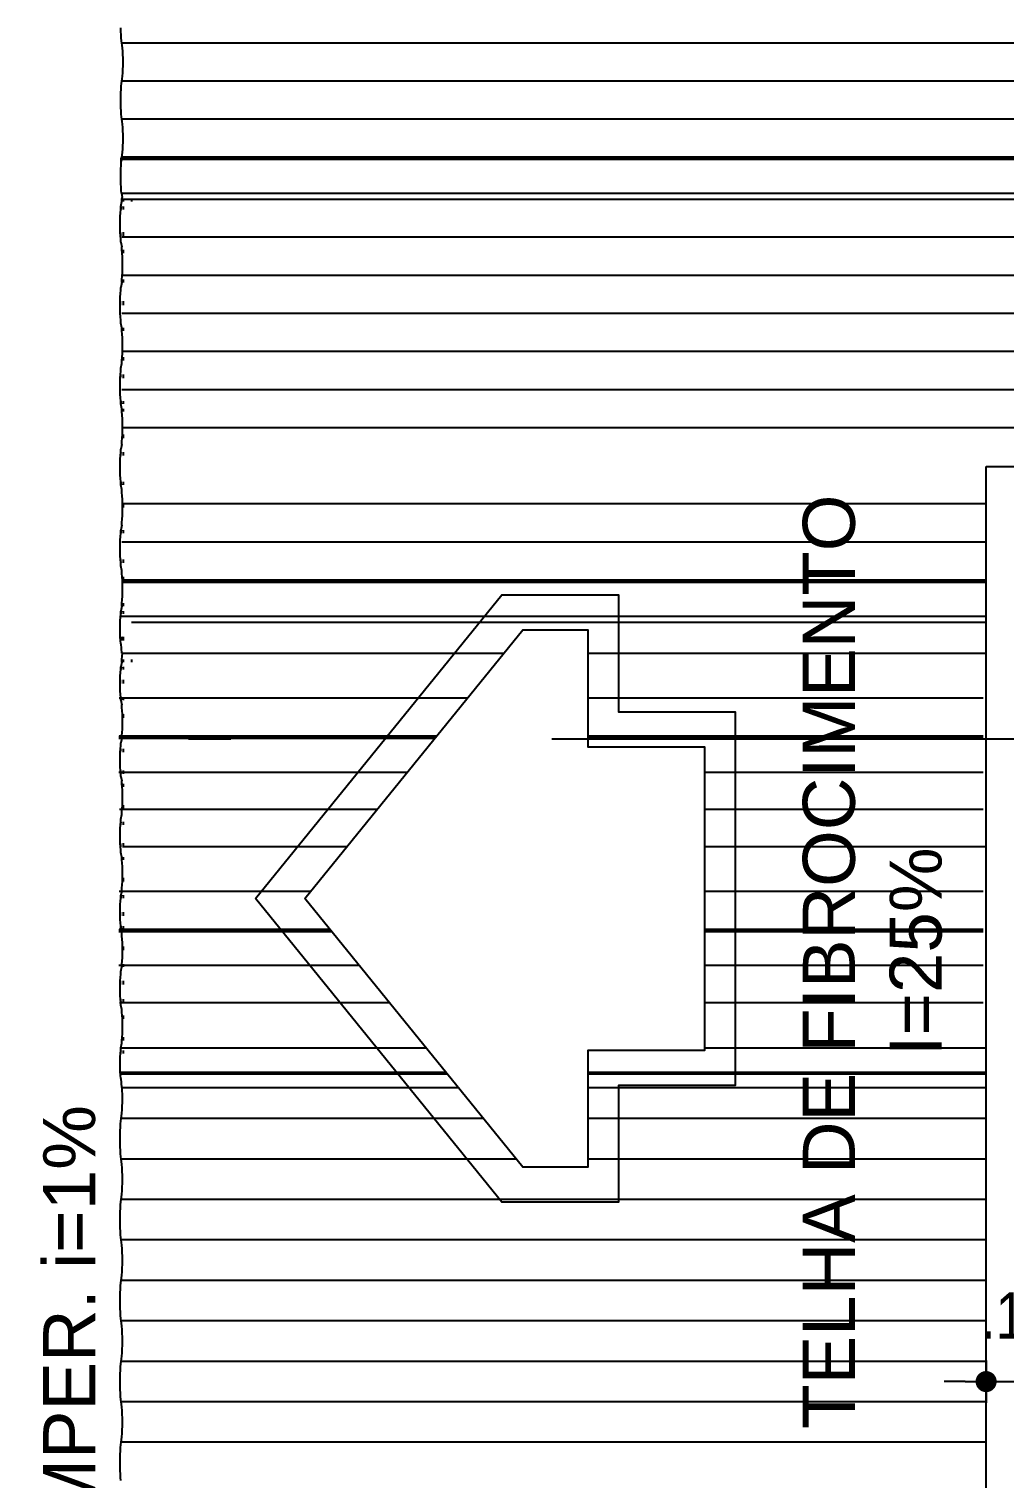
# Model space of a CAD drawing. Header units: millimetres. Extents: x 3212 to 6878, y 1640 to 3386.
# Drawn here: x 3265.884 to 3268.199, y 1658.718 to 1662.159 of the extents above; entities that cross this region are included whole.
import ezdxf

# ---------------------------------------------------------------- set-up
doc = ezdxf.new("R2010")
doc.units = ezdxf.units.MM
doc.header["$LTSCALE"] = 0.8
doc.linetypes.add('DASHDOT2', pattern=[12.7, 6.35, -3.175, 0, -3.175])
for name, color, linetype in [('A-PEN-08', 8, 'Continuous'), ('A-PEN-B', 5, 'Continuous'), ('A-PEN-G', 3, 'Continuous'), ('A-PEN-M', 6, 'Continuous'), ('A-PEN-R', 1, 'Continuous'), ('COTA', 2, 'Continuous')]:
    doc.layers.add(name, color=color, linetype=linetype)
doc.layers.add('COTAS', color=53, linetype='Continuous', lineweight=9)
doc.styles.add('CARIMBO_DADOS', font='arial.ttf', dxfattribs={"height": 0.1})
doc.styles.add('F2', font='ARIALN.TTF')
doc.dimstyles.new('ARQUITETURA', dxfattribs={"dimtxt": 0.11, "dimasz": 0.05, "dimexe": 0.1, "dimexo": 0, "dimgap": 0.1, "dimtad": 1, "dimzin": 5, "dimdsep": 46, "dimtxsty": 'F2', "dimblk": 'COTA', "dimcen": 0, "dimse1": 1, "dimse2": 1, "dimadec": 0, "dimazin": 0, "dimtfac": 2, "dimtix": 1, "dimtmove": 2, "dimatfit": 3, "dimldrblk": 'COTA', "dimfxl": 0, "dimtolj": 1, "dimtzin": 5, "dimarcsym": 0})

# ---------------------------------------------------------------- blocks, each defined once
blk = doc.blocks.new('COTA')
at = {"layer": 'COTA'}
for p, q in [((0, 1), (0, -1)), ((-1, 0), (1, 0))]:
    blk.add_line(p, q, dxfattribs=at)
at = {"layer": 'COTA', "const_width": 0.5}
blk.add_lwpolyline([(-0.25, 0, 1), (0.25, 0, 1)], format="xyb", close=True, dxfattribs=at)
blk = doc.blocks.new('*D281')
at = {"layer": 'COTAS', "color": 0, "lineweight": -2, "transparency": 16777216}
for p, q in [((3268.1066, 1658.9495), (3268.0566, 1658.9495)), ((3268.1566, 1658.9495), (3268.3066, 1658.9495)), ((3268.3566, 1658.9495), (3268.4066, 1658.9495))]:
    blk.add_line(p, q, dxfattribs=at)
at = {"layer": 'Defpoints', "color": 0, "transparency": 16777216}
for p in [(3268.1566, 1658.9975), (3268.3066, 1658.9975), (3268.3066, 1658.9495)]:
    blk.add_point(p, dxfattribs=at)
at = {"layer": 'COTAS', "color": 0, "lineweight": -2, "transparency": 16777216, "xscale": 0.05, "yscale": 0.05, "zscale": 0.05}
blk.add_blockref('COTA', (3268.1566, 1658.9495), dxfattribs=at)
at = {"layer": 'COTAS', "color": 0, "lineweight": -2, "transparency": 16777216, "xscale": 0.05, "yscale": 0.05, "zscale": 0.05, "rotation": 180}
blk.add_blockref('COTA', (3268.3066, 1658.9495), dxfattribs=at)
at = {"layer": 'COTAS', "color": 0, "transparency": 16777216, "insert": (3268.2316, 1659.1057), "char_height": 0.11, "attachment_point": 5, "style": 'F2'}
blk.add_mtext('\\A1;.15', dxfattribs=at)
blk = doc.blocks.new('*D302')
at = {"layer": 'COTAS', "color": 0, "lineweight": -2, "transparency": 16777216}
blk.add_line((3261.646, 1652.2207), (3261.646, 1667.9706), dxfattribs=at)
at = {"layer": 'Defpoints', "color": 0, "transparency": 16777216}
for p in [(3261.646, 1668.0206), (3262.3031, 1668.0206), (3266.2556, 1652.1707)]:
    blk.add_point(p, dxfattribs=at)
at = {"layer": 'COTAS', "color": 0, "lineweight": -2, "transparency": 16777216, "xscale": 0.05, "yscale": 0.05, "zscale": 0.05}
for p, rotation in [((3261.646, 1668.0206), 90), ((3261.646, 1652.1707), 270)]:
    blk.add_blockref('COTA', p, dxfattribs=dict(at, rotation=rotation))
at = {"layer": 'COTAS', "color": 0, "transparency": 16777216, "insert": (3261.4899, 1660.0956), "char_height": 0.11, "attachment_point": 5, "rotation": 90, "style": 'F2'}
blk.add_mtext('\\A1;15.85', dxfattribs=at)

msp = doc.modelspace()

# ---------------------------------------------------------------- linework, layer by layer
for p, q in [((3266.1026, 1662.1532), (3266.1024, 1662.1619)), ((3266.103, 1662.145), (3266.1026, 1662.1532)), ((3266.1036, 1662.1375), (3266.103, 1662.145)), ((3266.1042, 1662.131), (3266.1036, 1662.1375)), ((3266.105, 1662.1256), (3266.1042, 1662.131)), ((3266.1058, 1662.1202), (3266.105, 1662.1256)), ((3266.1065, 1662.1137), (3266.1058, 1662.1202)), ((3266.1071, 1662.1063), (3266.1065, 1662.1137)), ((3266.1075, 1662.0981), (3266.1071, 1662.1063)), ((3266.1077, 1662.0894), (3266.1075, 1662.0981)), ((3266.1078, 1662.0804), (3266.1077, 1662.0894)), ((3266.1077, 1662.0715), (3266.1078, 1662.0804)), ((3266.105, 1662.0352), (3266.1058, 1662.0406)), ((3266.1058, 1662.0406), (3266.1065, 1662.0471)), ((3266.1065, 1662.0471), (3266.1071, 1662.0546)), ((3266.1071, 1662.0546), (3266.1075, 1662.0628)), ((3266.1075, 1662.0628), (3266.1077, 1662.0715)), ((3266.1024, 1661.999), (3266.1026, 1662.0077)), ((3266.1026, 1662.0077), (3266.103, 1662.0159)), ((3266.103, 1662.0159), (3266.1036, 1662.0233)), ((3266.1036, 1662.0233), (3266.1042, 1662.0298)), ((3266.1042, 1662.0298), (3266.105, 1662.0352)), ((3266.1023, 1661.99), (3266.1024, 1661.999)), ((3266.1024, 1661.9811), (3266.1023, 1661.99)), ((3266.1026, 1661.9724), (3266.1024, 1661.9811)), ((3266.103, 1661.9642), (3266.1026, 1661.9724)), ((3266.1036, 1661.9567), (3266.103, 1661.9642)), ((3266.1042, 1661.9502), (3266.1036, 1661.9567)), ((3266.105, 1661.9448), (3266.1042, 1661.9502)), ((3266.1058, 1661.9395), (3266.105, 1661.9448)), ((3266.1065, 1661.9329), (3266.1058, 1661.9395)), ((3266.1071, 1661.9255), (3266.1065, 1661.9329)), ((3266.1075, 1661.9173), (3266.1071, 1661.9255)), ((3266.1077, 1661.9086), (3266.1075, 1661.9173)), ((3266.1078, 1661.8996), (3266.1077, 1661.9086)), ((3266.1058, 1661.8598), (3266.1065, 1661.8663)), ((3266.1065, 1661.8663), (3266.1071, 1661.8738)), ((3266.1071, 1661.8738), (3266.1075, 1661.882)), ((3266.1075, 1661.882), (3266.1077, 1661.8907)), ((3266.1077, 1661.8907), (3266.1078, 1661.8996)), ((3266.1026, 1661.8269), (3266.103, 1661.8351)), ((3266.103, 1661.8491), (3266.1035, 1661.8531)), ((3266.1036, 1661.8428), (3266.103, 1661.8491)), ((3266.1039, 1661.8491), (3266.103, 1661.8491)), ((3266.103, 1661.8351), (3266.1036, 1661.8426)), ((3266.1048, 1661.8531), (3266.1035, 1661.8531)), ((3266.1036, 1661.8428), (3266.1041, 1661.8472)), ((3266.1036, 1661.8426), (3266.1036, 1661.8428)), ((3266.1039, 1661.8491), (3266.1041, 1661.8472)), ((3266.1043, 1661.8491), (3266.1039, 1661.8491)), ((3266.1041, 1661.8472), (3266.1042, 1661.8491)), ((3266.1042, 1661.8491), (3266.1043, 1661.8491)), ((3266.1048, 1661.8531), (3266.105, 1661.8544)), ((3266.105, 1661.8544), (3266.1058, 1661.8598)), ((3266.1023, 1661.8092), (3266.1024, 1661.8182)), ((3266.1024, 1661.8003), (3266.1023, 1661.8092)), ((3266.1024, 1661.8182), (3266.1026, 1661.8269)), ((3266.1026, 1661.7916), (3266.1024, 1661.8003)), ((3266.103, 1661.7834), (3266.1026, 1661.7916)), ((3266.1036, 1661.7759), (3266.103, 1661.7834)), ((3266.1042, 1661.7694), (3266.1036, 1661.7759)), ((3266.1042, 1661.7694), (3266.1053, 1661.7589)), ((3266.1017, 1661.7229), (3266.1022, 1661.7308)), ((3266.1022, 1661.7308), (3266.1029, 1661.7378)), ((3266.1029, 1661.7378), (3266.1045, 1661.7492)), ((3266.1031, 1661.7308), (3266.1033, 1661.733)), ((3266.1033, 1661.733), (3266.104, 1661.7378)), ((3266.1045, 1661.7492), (3266.1052, 1661.7561)), ((3266.1052, 1661.7561), (3266.1053, 1661.7589)), ((3266.1054, 1661.7492), (3266.1057, 1661.7521)), ((3266.1056, 1661.7561), (3266.1058, 1661.7549)), ((3266.1057, 1661.7521), (3266.1059, 1661.7549)), ((3266.1058, 1661.7549), (3266.1059, 1661.7549)), ((3266.1059, 1661.7549), (3266.108, 1661.7549)), ((3266.108, 1661.7549), (3266.108, 1661.7492)), ((3266.108, 1661.7549), (3266.128, 1661.7549)), ((3266.108, 1661.7378), (3266.108, 1661.7308)), ((3266.128, 1661.7549), (3266.128, 1661.7492)), ((3266.1009, 1661.6955), (3266.101, 1661.705)), ((3266.101, 1661.686), (3266.1009, 1661.6955)), ((3266.101, 1661.705), (3266.1013, 1661.7142)), ((3266.1013, 1661.7142), (3266.1017, 1661.7229)), ((3266.1013, 1661.6767), (3266.101, 1661.686)), ((3266.1017, 1661.668), (3266.1013, 1661.6767)), ((3266.1022, 1661.6601), (3266.1017, 1661.668)), ((3266.1022, 1661.6711), (3266.102, 1661.6767)), ((3266.1024, 1661.668), (3266.1022, 1661.6711)), ((3266.1029, 1661.6532), (3266.1022, 1661.6601)), ((3266.108, 1661.6767), (3266.108, 1661.668)), ((3266.1029, 1661.6532), (3266.1045, 1661.6418)), ((3266.1052, 1661.6349), (3266.1045, 1661.6418)), ((3266.1057, 1661.6269), (3266.1052, 1661.6349)), ((3266.1061, 1661.6182), (3266.1057, 1661.6269)), ((3266.1063, 1661.63), (3266.1059, 1661.6349)), ((3266.1064, 1661.6269), (3266.1063, 1661.63)), ((3266.108, 1661.6349), (3266.108, 1661.6269)), ((3266.1064, 1661.609), (3266.1061, 1661.6182)), ((3266.1064, 1661.5995), (3266.1064, 1661.609)), ((3266.1064, 1661.59), (3266.1064, 1661.5995)), ((3266.1045, 1661.5572), (3266.1029, 1661.5458)), ((3266.1045, 1661.5572), (3266.1052, 1661.5641)), ((3266.1052, 1661.5641), (3266.1057, 1661.572)), ((3266.1054, 1661.5572), (3266.1057, 1661.5601)), ((3266.1057, 1661.572), (3266.1061, 1661.5807)), ((3266.1057, 1661.5601), (3266.1059, 1661.5641)), ((3266.1061, 1661.5807), (3266.1064, 1661.59)), ((3266.108, 1661.5641), (3266.108, 1661.5572)), ((3266.101, 1661.513), (3266.1013, 1661.5222)), ((3266.1013, 1661.5222), (3266.1017, 1661.5309)), ((3266.1017, 1661.5309), (3266.1022, 1661.5389)), ((3266.1022, 1661.5389), (3266.1029, 1661.5458)), ((3266.1009, 1661.5035), (3266.101, 1661.513)), ((3266.101, 1661.494), (3266.1009, 1661.5035)), ((3266.1013, 1661.4847), (3266.101, 1661.494)), ((3266.1016, 1661.5035), (3266.1017, 1661.5119)), ((3266.1017, 1661.5119), (3266.1017, 1661.513)), ((3266.108, 1661.513), (3266.108, 1661.5035)), ((3266.1017, 1661.476), (3266.1013, 1661.4847)), ((3266.1022, 1661.4681), (3266.1017, 1661.476)), ((3266.1029, 1661.4612), (3266.1022, 1661.4681)), ((3266.1045, 1661.4498), (3266.1029, 1661.4612)), ((3266.1052, 1661.4429), (3266.1045, 1661.4498)), ((3266.1057, 1661.4349), (3266.1052, 1661.4429)), ((3266.1057, 1661.4468), (3266.1054, 1661.4498)), ((3266.1059, 1661.4429), (3266.1057, 1661.4468)), ((3266.1061, 1661.4262), (3266.1057, 1661.4349)), ((3266.1064, 1661.417), (3266.1061, 1661.4262)), ((3266.108, 1661.4498), (3266.108, 1661.4429)), ((3266.1057, 1661.38), (3266.1061, 1661.3887)), ((3266.1061, 1661.3887), (3266.1064, 1661.398)), ((3266.1064, 1661.4075), (3266.1064, 1661.417)), ((3266.1064, 1661.398), (3266.1064, 1661.4075)), ((3266.1022, 1661.3469), (3266.1029, 1661.3538)), ((3266.1029, 1661.3538), (3266.1045, 1661.3652)), ((3266.1045, 1661.3652), (3266.1052, 1661.3721)), ((3266.1052, 1661.3721), (3266.1057, 1661.38)), ((3266.1059, 1661.3721), (3266.1063, 1661.3769)), ((3266.1063, 1661.3769), (3266.1064, 1661.38)), ((3266.108, 1661.38), (3266.108, 1661.3721)), ((3266.1009, 1661.3115), (3266.101, 1661.321)), ((3266.101, 1661.321), (3266.1013, 1661.3302)), ((3266.1013, 1661.3302), (3266.1017, 1661.3389)), ((3266.1017, 1661.3389), (3266.1022, 1661.3469)), ((3266.102, 1661.3302), (3266.1022, 1661.3359)), ((3266.1022, 1661.3359), (3266.1024, 1661.3389)), ((3266.108, 1661.3389), (3266.108, 1661.3302)), ((3266.101, 1661.302), (3266.1009, 1661.3115)), ((3266.1013, 1661.2927), (3266.101, 1661.302)), ((3266.1017, 1661.284), (3266.1013, 1661.2927)), ((3266.1022, 1661.2761), (3266.1017, 1661.284)), ((3266.1029, 1661.2692), (3266.1022, 1661.2761)), ((3266.1045, 1661.2578), (3266.1029, 1661.2692)), ((3266.1033, 1661.274), (3266.1031, 1661.2761)), ((3266.104, 1661.2692), (3266.1033, 1661.274)), ((3266.1052, 1661.2509), (3266.1045, 1661.2578)), ((3266.1057, 1661.2429), (3266.1052, 1661.2509)), ((3266.1057, 1661.2549), (3266.1054, 1661.2578)), ((3266.1059, 1661.2509), (3266.1057, 1661.2549)), ((3266.108, 1661.2761), (3266.108, 1661.2692)), ((3266.108, 1661.2578), (3266.108, 1661.2509)), ((3266.1061, 1661.2342), (3266.1057, 1661.2429)), ((3266.1064, 1661.225), (3266.1061, 1661.2342)), ((3266.1064, 1661.2155), (3266.1064, 1661.225)), ((3266.1064, 1661.206), (3266.1064, 1661.2155)), ((3266.1045, 1661.1732), (3266.1052, 1661.1801)), ((3266.1052, 1661.1801), (3266.1057, 1661.188)), ((3266.1057, 1661.188), (3266.1061, 1661.1967)), ((3266.1061, 1661.1967), (3266.1064, 1661.206)), ((3266.1064, 1661.188), (3266.1067, 1661.1946)), ((3266.1067, 1661.1946), (3266.1068, 1661.1967)), ((3266.108, 1661.1967), (3266.108, 1661.188)), ((3266.1013, 1661.1382), (3266.1017, 1661.147)), ((3266.1017, 1661.147), (3266.1022, 1661.1549)), ((3266.1022, 1661.1549), (3266.1029, 1661.1618)), ((3266.1024, 1661.147), (3266.1027, 1661.1509)), ((3266.1027, 1661.1509), (3266.1031, 1661.1549)), ((3266.1045, 1661.1732), (3266.1029, 1661.1618)), ((3266.108, 1661.1549), (3266.108, 1661.147)), ((3266.1009, 1661.1195), (3266.101, 1661.129)), ((3266.101, 1661.11), (3266.1009, 1661.1195)), ((3266.101, 1661.129), (3266.1013, 1661.1382)), ((3266.1013, 1661.1007), (3266.101, 1661.11)), ((3266.1017, 1661.092), (3266.1013, 1661.1007)), ((3266.1022, 1661.0841), (3266.1017, 1661.092)), ((3266.1029, 1661.0772), (3266.1022, 1661.0841)), ((3266.1045, 1661.0658), (3266.1029, 1661.0772)), ((3266.1033, 1661.082), (3266.1031, 1661.0841)), ((3266.104, 1661.0772), (3266.1033, 1661.082)), ((3266.108, 1661.0841), (3266.108, 1661.0772)), ((3266.1052, 1661.0589), (3266.1045, 1661.0658)), ((3266.1057, 1661.051), (3266.1052, 1661.0589)), ((3266.1061, 1661.0423), (3266.1057, 1661.051)), ((3266.1064, 1661.033), (3266.1061, 1661.0423)), ((3266.1061, 1661.0048), (3266.1064, 1661.014)), ((3266.1064, 1661.0235), (3266.1064, 1661.033)), ((3266.1064, 1661.014), (3266.1064, 1661.0235)), ((3266.1071, 1661.0235), (3266.107, 1661.033)), ((3266.108, 1661.033), (3266.108, 1661.0235)), ((3266.1045, 1660.9812), (3266.1029, 1660.9698)), ((3266.1045, 1660.9812), (3266.1052, 1660.9881)), ((3266.1052, 1660.9881), (3266.1057, 1660.996)), ((3266.1057, 1660.996), (3266.1061, 1661.0048)), ((3266.1009, 1660.9275), (3266.101, 1660.937)), ((3266.101, 1660.937), (3266.1013, 1660.9463)), ((3266.1013, 1660.9463), (3266.1017, 1660.955)), ((3266.1017, 1660.955), (3266.1022, 1660.9629)), ((3266.1022, 1660.9629), (3266.1029, 1660.9698)), ((3266.1031, 1660.9629), (3266.1033, 1660.965)), ((3266.1033, 1660.965), (3266.104, 1660.9698)), ((3266.108, 1660.9698), (3266.108, 1660.9629)), ((3266.101, 1660.918), (3266.1009, 1660.9275)), ((3266.1013, 1660.9088), (3266.101, 1660.918)), ((3266.1017, 1660.9001), (3266.1013, 1660.9088)), ((3266.1022, 1660.8921), (3266.1017, 1660.9001)), ((3266.1029, 1660.8852), (3266.1022, 1660.8921)), ((3266.1027, 1660.8961), (3266.1024, 1660.9001)), ((3266.1031, 1660.8921), (3266.1027, 1660.8961)), ((3266.1045, 1660.8738), (3266.1029, 1660.8852)), ((3266.1052, 1660.8669), (3266.1045, 1660.8738)), ((3266.108, 1660.9001), (3266.108, 1660.8921)), ((3266.1057, 1660.859), (3266.1052, 1660.8669)), ((3266.1061, 1660.8503), (3266.1057, 1660.859)), ((3266.1064, 1660.841), (3266.1061, 1660.8503)), ((3266.1067, 1660.8524), (3266.1064, 1660.859)), ((3266.1064, 1660.8315), (3266.1064, 1660.841)), ((3266.1068, 1660.8503), (3266.1067, 1660.8524)), ((3266.108, 1660.859), (3266.108, 1660.8503)), ((3266.1052, 1660.7961), (3266.1057, 1660.8041)), ((3266.1057, 1660.8041), (3266.1061, 1660.8128)), ((3266.1061, 1660.8128), (3266.1064, 1660.822)), ((3266.1064, 1660.822), (3266.1064, 1660.8315)), ((3266.1017, 1660.763), (3266.1022, 1660.7709)), ((3266.1022, 1660.7709), (3266.1029, 1660.7778)), ((3266.1045, 1660.7892), (3266.1029, 1660.7778)), ((3266.1031, 1660.7709), (3266.1033, 1660.773)), ((3266.1033, 1660.773), (3266.104, 1660.7778)), ((3266.1045, 1660.7892), (3266.1052, 1660.7961)), ((3266.1054, 1660.7892), (3266.1057, 1660.7922)), ((3266.1057, 1660.7922), (3266.1059, 1660.7961)), ((3266.108, 1660.7961), (3266.108, 1660.7892)), ((3266.108, 1660.7778), (3266.108, 1660.7709)), ((3266.1009, 1660.7355), (3266.101, 1660.745)), ((3266.101, 1660.726), (3266.1009, 1660.7355)), ((3266.101, 1660.745), (3266.1013, 1660.7543)), ((3266.1013, 1660.7543), (3266.1017, 1660.763)), ((3266.1013, 1660.7168), (3266.101, 1660.726)), ((3266.1017, 1660.7081), (3266.1013, 1660.7168)), ((3266.1022, 1660.7001), (3266.1017, 1660.7081)), ((3266.1022, 1660.7112), (3266.102, 1660.7168)), ((3266.1024, 1660.7081), (3266.1022, 1660.7112)), ((3266.1022, 1660.7001), (3266.1044, 1660.6778)), ((3266.1061, 1660.7139), (3266.106, 1660.7168)), ((3266.1063, 1660.7081), (3266.1061, 1660.7139)), ((3266.1067, 1660.7159), (3266.1067, 1660.7168)), ((3266.107, 1660.7081), (3266.1067, 1660.7159)), ((3266.108, 1660.7168), (3266.108, 1660.7081)), ((3266.1044, 1660.6778), (3266.1061, 1660.6778)), ((3266.1045, 1660.6565), (3266.1052, 1660.663)), ((3266.1052, 1660.663), (3266.1057, 1660.6704)), ((3266.1057, 1660.6704), (3266.1061, 1660.6778)), ((3266.1057, 1660.6592), (3266.1059, 1660.663)), ((3266.108, 1660.663), (3266.108, 1660.6565)), ((3266.128, 1660.663), (3266.128, 1660.6565)), ((3266.1013, 1660.6236), (3266.1017, 1660.6318)), ((3266.1017, 1660.6318), (3266.1022, 1660.6392)), ((3266.1022, 1660.6392), (3266.1029, 1660.6457)), ((3266.1045, 1660.6565), (3266.1029, 1660.6457)), ((3266.1031, 1660.6392), (3266.1033, 1660.6412)), ((3266.1033, 1660.6412), (3266.104, 1660.6457)), ((3266.1054, 1660.6565), (3266.1057, 1660.6592)), ((3266.108, 1660.6457), (3266.108, 1660.6392)), ((3266.1009, 1660.6059), (3266.101, 1660.6149)), ((3266.101, 1660.5969), (3266.1009, 1660.6059)), ((3266.101, 1660.6149), (3266.1013, 1660.6236)), ((3266.1013, 1660.5882), (3266.101, 1660.5969)), ((3266.1016, 1660.6059), (3266.1017, 1660.6138)), ((3266.1017, 1660.6138), (3266.1017, 1660.6149)), ((3266.108, 1660.6149), (3266.108, 1660.6059)), ((3266.1017, 1660.5801), (3266.1013, 1660.5882)), ((3266.1022, 1660.5726), (3266.1017, 1660.5801)), ((3266.1029, 1660.5661), (3266.1022, 1660.5726)), ((3266.1029, 1660.5661), (3266.1045, 1660.5553)), ((3266.1033, 1660.5706), (3266.1031, 1660.5726)), ((3266.104, 1660.5661), (3266.1033, 1660.5706)), ((3266.108, 1660.5726), (3266.108, 1660.5661)), ((3266.1052, 1660.5488), (3266.1045, 1660.5553)), ((3266.1057, 1660.5414), (3266.1052, 1660.5488)), ((3266.1061, 1660.5332), (3266.1057, 1660.5414)), ((3266.1064, 1660.5245), (3266.1061, 1660.5332)), ((3266.1064, 1660.5155), (3266.1064, 1660.5245)), ((3266.107, 1660.5255), (3266.1068, 1660.5332)), ((3266.107, 1660.5245), (3266.107, 1660.5255)), ((3266.108, 1660.5332), (3266.108, 1660.5245)), ((3266.1052, 1660.4822), (3266.1057, 1660.4897)), ((3266.1057, 1660.4897), (3266.1061, 1660.4979)), ((3266.1061, 1660.4979), (3266.1064, 1660.5066)), ((3266.1064, 1660.5066), (3266.1064, 1660.5155)), ((3266.1017, 1660.451), (3266.1022, 1660.4584)), ((3266.1022, 1660.4584), (3266.1029, 1660.4649)), ((3266.1045, 1660.4757), (3266.1029, 1660.4649)), ((3266.1045, 1660.4757), (3266.1052, 1660.4822)), ((3266.1054, 1660.4757), (3266.1057, 1660.4785)), ((3266.1057, 1660.4785), (3266.1059, 1660.4822)), ((3266.108, 1660.4822), (3266.108, 1660.4757)), ((3266.1009, 1660.4251), (3266.101, 1660.4341)), ((3266.101, 1660.4162), (3266.1009, 1660.4251)), ((3266.101, 1660.4341), (3266.1013, 1660.4428)), ((3266.1013, 1660.4428), (3266.1017, 1660.451)), ((3266.102, 1660.4428), (3266.1022, 1660.4481)), ((3266.1022, 1660.4481), (3266.1024, 1660.451)), ((3266.108, 1660.451), (3266.108, 1660.4428)), ((3266.1013, 1660.4075), (3266.101, 1660.4162)), ((3266.1017, 1660.3993), (3266.1013, 1660.4075)), ((3266.1022, 1660.3918), (3266.1017, 1660.3993)), ((3266.1029, 1660.3853), (3266.1022, 1660.3918)), ((3266.1027, 1660.3956), (3266.1024, 1660.3993)), ((3266.1031, 1660.3918), (3266.1027, 1660.3956)), ((3266.108, 1660.3993), (3266.108, 1660.3918)), ((3266.1029, 1660.3853), (3266.1045, 1660.3746)), ((3266.1052, 1660.368), (3266.1045, 1660.3746)), ((3266.1057, 1660.3606), (3266.1052, 1660.368)), ((3266.1061, 1660.3524), (3266.1057, 1660.3606)), ((3266.1063, 1660.3635), (3266.1059, 1660.368)), ((3266.1064, 1660.3437), (3266.1061, 1660.3524)), ((3266.1064, 1660.3606), (3266.1063, 1660.3635)), ((3266.108, 1660.368), (3266.108, 1660.3606)), ((3266.1061, 1660.3171), (3266.1064, 1660.3258)), ((3266.1064, 1660.3347), (3266.1064, 1660.3437)), ((3266.1064, 1660.3258), (3266.1064, 1660.3347)), ((3266.1022, 1660.2777), (3266.1029, 1660.2842)), ((3266.1029, 1660.2842), (3266.1045, 1660.2949)), ((3266.1045, 1660.2949), (3266.1052, 1660.3014)), ((3266.1052, 1660.3014), (3266.1057, 1660.3089)), ((3266.1057, 1660.3089), (3266.1061, 1660.3171)), ((3266.1064, 1660.3089), (3266.1067, 1660.3151)), ((3266.1067, 1660.3151), (3266.1068, 1660.3171)), ((3266.108, 1660.3171), (3266.108, 1660.3089)), ((3266.1009, 1660.2443), (3266.101, 1660.2533)), ((3266.101, 1660.2533), (3266.1013, 1660.262)), ((3266.1013, 1660.262), (3266.1017, 1660.2702)), ((3266.1017, 1660.2702), (3266.1022, 1660.2777)), ((3266.1024, 1660.2702), (3266.1027, 1660.2739)), ((3266.1027, 1660.2739), (3266.1031, 1660.2777)), ((3266.108, 1660.2777), (3266.108, 1660.2702)), ((3266.101, 1660.2354), (3266.1009, 1660.2443)), ((3266.1013, 1660.2267), (3266.101, 1660.2354)), ((3266.1017, 1660.2185), (3266.1013, 1660.2267)), ((3266.1022, 1660.211), (3266.1017, 1660.2185)), ((3266.1022, 1660.2214), (3266.102, 1660.2267)), ((3266.1024, 1660.2185), (3266.1022, 1660.2214)), ((3266.108, 1660.2267), (3266.108, 1660.2185)), ((3266.1029, 1660.2045), (3266.1022, 1660.211)), ((3266.1045, 1660.1938), (3266.1029, 1660.2045)), ((3266.1052, 1660.1873), (3266.1045, 1660.1938)), ((3266.1057, 1660.1798), (3266.1052, 1660.1873)), ((3266.1057, 1660.191), (3266.1054, 1660.1938)), ((3266.1059, 1660.1873), (3266.1057, 1660.191)), ((3266.108, 1660.1938), (3266.108, 1660.1873)), ((3266.1061, 1660.1716), (3266.1057, 1660.1798)), ((3266.1064, 1660.1629), (3266.1061, 1660.1716)), ((3266.1064, 1660.154), (3266.1064, 1660.1629)), ((3266.1064, 1660.145), (3266.1064, 1660.154)), ((3266.1045, 1660.1141), (3266.1029, 1660.1034)), ((3266.1045, 1660.1141), (3266.1052, 1660.1206)), ((3266.1052, 1660.1206), (3266.1057, 1660.1281)), ((3266.1057, 1660.1281), (3266.1061, 1660.1363)), ((3266.1061, 1660.1363), (3266.1064, 1660.145)), ((3266.1068, 1660.1363), (3266.107, 1660.144)), ((3266.107, 1660.144), (3266.107, 1660.145)), ((3266.108, 1660.145), (3266.108, 1660.1363)), ((3266.101, 1660.0725), (3266.1013, 1660.0812)), ((3266.1013, 1660.0812), (3266.1017, 1660.0894)), ((3266.1017, 1660.0894), (3266.1022, 1660.0969)), ((3266.1022, 1660.0969), (3266.1029, 1660.1034)), ((3266.1031, 1660.0969), (3266.1033, 1660.0989)), ((3266.1033, 1660.0989), (3266.104, 1660.1034)), ((3266.108, 1660.1034), (3266.108, 1660.0969)), ((3266.1009, 1660.0636), (3266.101, 1660.0725)), ((3266.101, 1660.0546), (3266.1009, 1660.0636)), ((3266.1013, 1660.0459), (3266.101, 1660.0546)), ((3266.1017, 1660.0377), (3266.1013, 1660.0459)), ((3266.1017, 1660.0556), (3266.1016, 1660.0636)), ((3266.1017, 1660.0546), (3266.1017, 1660.0556)), ((3266.108, 1660.0636), (3266.108, 1660.0546)), ((3266.1022, 1660.0303), (3266.1017, 1660.0377)), ((3266.1029, 1660.0237), (3266.1022, 1660.0303)), ((3266.1045, 1660.013), (3266.1029, 1660.0237)), ((3266.1033, 1660.0282), (3266.1031, 1660.0303)), ((3266.104, 1660.0237), (3266.1033, 1660.0282)), ((3266.1052, 1660.0065), (3266.1045, 1660.013)), ((3266.108, 1660.0303), (3266.108, 1660.0237)), ((3266.1057, 1659.999), (3266.1052, 1660.0065)), ((3266.1061, 1659.9908), (3266.1057, 1659.999)), ((3266.1064, 1659.9821), (3266.1061, 1659.9908)), ((3266.1064, 1659.9732), (3266.1064, 1659.9821)), ((3266.1071, 1659.9732), (3266.107, 1659.9821)), ((3266.108, 1659.9821), (3266.108, 1659.9732)), ((3266.1045, 1659.9334), (3266.1052, 1659.9399)), ((3266.1052, 1659.9399), (3266.1057, 1659.9473)), ((3266.1057, 1659.9473), (3266.1061, 1659.9555)), ((3266.1057, 1659.9361), (3266.1059, 1659.9399)), ((3266.1061, 1659.9555), (3266.1064, 1659.9642)), ((3266.1064, 1659.9642), (3266.1064, 1659.9732)), ((3266.108, 1659.9399), (3266.108, 1659.9334)), ((3266.1013, 1659.9004), (3266.1017, 1659.9086)), ((3266.1017, 1659.9086), (3266.1022, 1659.9161)), ((3266.1022, 1659.9161), (3266.1029, 1659.9226)), ((3266.1029, 1659.9226), (3266.1045, 1659.9334)), ((3266.1054, 1659.9334), (3266.1057, 1659.9361)), ((3266.1009, 1659.8828), (3266.101, 1659.8917)), ((3266.101, 1659.8738), (3266.1009, 1659.8828)), ((3266.101, 1659.8917), (3266.1013, 1659.9004)), ((3266.1013, 1659.8651), (3266.101, 1659.8738)), ((3266.1017, 1659.8917), (3266.1019, 1659.8985)), ((3266.1019, 1659.8985), (3266.102, 1659.9004)), ((3266.108, 1659.9004), (3266.108, 1659.8917)), ((3266.1017, 1659.8569), (3266.1013, 1659.8651)), ((3266.1022, 1659.8495), (3266.1017, 1659.8569)), ((3266.1029, 1659.843), (3266.1022, 1659.8495)), ((3266.1027, 1659.8532), (3266.1024, 1659.8569)), ((3266.1031, 1659.8495), (3266.1027, 1659.8532)), ((3266.1045, 1659.8322), (3266.1029, 1659.843)), ((3266.108, 1659.8569), (3266.108, 1659.8495)), ((3266.1052, 1659.8257), (3266.1045, 1659.8322)), ((3266.1057, 1659.8182), (3266.1052, 1659.8257)), ((3266.1061, 1659.8101), (3266.1057, 1659.8182)), ((3266.1064, 1659.8014), (3266.1061, 1659.8101)), ((3266.1067, 1659.812), (3266.1064, 1659.8182)), ((3266.1068, 1659.8101), (3266.1067, 1659.812)), ((3266.108, 1659.8182), (3266.108, 1659.8101)), ((3266.1057, 1659.7665), (3266.1061, 1659.7747)), ((3266.1061, 1659.7747), (3266.1064, 1659.7834)), ((3266.1064, 1659.7924), (3266.1064, 1659.8014)), ((3266.1064, 1659.7834), (3266.1064, 1659.7924)), ((3266.1017, 1659.7279), (3266.1022, 1659.7353)), ((3266.1022, 1659.7353), (3266.1029, 1659.7418)), ((3266.1027, 1659.7316), (3266.1031, 1659.7353)), ((3266.1029, 1659.7418), (3266.1045, 1659.7526)), ((3266.1045, 1659.7526), (3266.1052, 1659.7591)), ((3266.1052, 1659.7591), (3266.1057, 1659.7665)), ((3266.1059, 1659.7591), (3266.1063, 1659.7636)), ((3266.1063, 1659.7636), (3266.1064, 1659.7665)), ((3266.108, 1659.7665), (3266.108, 1659.7591)), ((3266.108, 1659.7353), (3266.108, 1659.7279)), ((3266.1009, 1659.702), (3266.101, 1659.711)), ((3266.101, 1659.6931), (3266.1009, 1659.702)), ((3266.101, 1659.711), (3266.1013, 1659.7197)), ((3266.1013, 1659.7197), (3266.1017, 1659.7279)), ((3266.1024, 1659.7279), (3266.1027, 1659.7316)), ((3266.1013, 1659.6844), (3266.101, 1659.6931)), ((3266.1017, 1659.6762), (3266.1013, 1659.6844)), ((3266.1022, 1659.6687), (3266.1017, 1659.6762)), ((3266.1022, 1659.6791), (3266.102, 1659.6844)), ((3266.1024, 1659.6762), (3266.1022, 1659.6791)), ((3266.1022, 1659.6687), (3266.1044, 1659.6477)), ((3266.1029, 1659.6791), (3266.1034, 1659.6831)), ((3266.1032, 1659.6762), (3266.1029, 1659.6791)), ((3266.1038, 1659.6791), (3266.1029, 1659.6791)), ((3266.1034, 1659.6831), (3266.1038, 1659.6791)), ((3266.108, 1659.6831), (3266.1034, 1659.6831)), ((3266.108, 1659.6791), (3266.1038, 1659.6791)), ((3266.108, 1659.6844), (3266.108, 1659.6831)), ((3266.108, 1659.6831), (3266.108, 1659.6791)), ((3266.128, 1659.6831), (3266.108, 1659.6831)), ((3266.128, 1659.6791), (3266.108, 1659.6791)), ((3266.128, 1659.6844), (3266.128, 1659.6831)), ((3266.128, 1659.6831), (3266.128, 1659.6791)), ((3266.1044, 1659.6477), (3266.1057, 1659.6477)), ((3266.106, 1659.6402), (3266.1057, 1659.6477)), ((3266.1063, 1659.631), (3266.106, 1659.6402)), ((3266.1063, 1659.6215), (3266.1063, 1659.631)), ((3266.1056, 1659.594), (3266.106, 1659.6027)), ((3266.106, 1659.6027), (3266.1063, 1659.612)), ((3266.1063, 1659.612), (3266.1063, 1659.6215)), ((3266.1016, 1659.5529), (3266.1021, 1659.5608)), ((3266.1021, 1659.5608), (3266.1028, 1659.5678)), ((3266.1028, 1659.5678), (3266.1036, 1659.5735)), ((3266.1036, 1659.5735), (3266.1044, 1659.5792)), ((3266.1044, 1659.5792), (3266.1051, 1659.5861)), ((3266.1051, 1659.5861), (3266.1056, 1659.594)), ((3266.1008, 1659.5255), (3266.1009, 1659.535)), ((3266.1009, 1659.535), (3266.1012, 1659.5442)), ((3266.1012, 1659.5442), (3266.1016, 1659.5529)), ((3266.1009, 1659.516), (3266.1008, 1659.5255)), ((3266.1012, 1659.5067), (3266.1009, 1659.516)), ((3266.1016, 1659.498), (3266.1012, 1659.5067)), ((3266.1021, 1659.4901), (3266.1016, 1659.498)), ((3266.1028, 1659.4832), (3266.1021, 1659.4901)), ((3266.1036, 1659.4775), (3266.1028, 1659.4832)), ((3266.1044, 1659.4718), (3266.1036, 1659.4775)), ((3266.1051, 1659.4649), (3266.1044, 1659.4718)), ((3266.1056, 1659.4569), (3266.1051, 1659.4649)), ((3266.106, 1659.4482), (3266.1056, 1659.4569)), ((3266.1063, 1659.439), (3266.106, 1659.4482)), ((3266.1063, 1659.4295), (3266.1063, 1659.439)), ((3266.1063, 1659.42), (3266.1063, 1659.4295)), ((3266.1044, 1659.3872), (3266.1051, 1659.3941)), ((3266.1051, 1659.3941), (3266.1056, 1659.402)), ((3266.1056, 1659.402), (3266.106, 1659.4107)), ((3266.106, 1659.4107), (3266.1063, 1659.42)), ((3266.1012, 1659.3522), (3266.1016, 1659.3609)), ((3266.1016, 1659.3609), (3266.1021, 1659.3689)), ((3266.1021, 1659.3689), (3266.1028, 1659.3758)), ((3266.1028, 1659.3758), (3266.1036, 1659.3815)), ((3266.1036, 1659.3815), (3266.1044, 1659.3872)), ((3266.1008, 1659.3335), (3266.1009, 1659.343)), ((3266.1009, 1659.324), (3266.1008, 1659.3335)), ((3266.1009, 1659.343), (3266.1012, 1659.3522)), ((3266.1012, 1659.3147), (3266.1009, 1659.324)), ((3266.1016, 1659.306), (3266.1012, 1659.3147)), ((3266.1021, 1659.2981), (3266.1016, 1659.306)), ((3266.1028, 1659.2912), (3266.1021, 1659.2981)), ((3266.1036, 1659.2855), (3266.1028, 1659.2912)), ((3266.1044, 1659.2798), (3266.1036, 1659.2855)), ((3266.1051, 1659.2729), (3266.1044, 1659.2798)), ((3266.1056, 1659.2649), (3266.1051, 1659.2729)), ((3266.106, 1659.2562), (3266.1056, 1659.2649)), ((3266.1063, 1659.247), (3266.106, 1659.2562)), ((3266.1056, 1659.21), (3266.106, 1659.2187)), ((3266.106, 1659.2187), (3266.1063, 1659.228)), ((3266.1063, 1659.2375), (3266.1063, 1659.247)), ((3266.1063, 1659.228), (3266.1063, 1659.2375)), ((3266.1021, 1659.1769), (3266.1028, 1659.1838)), ((3266.1028, 1659.1838), (3266.1036, 1659.1895)), ((3266.1036, 1659.1895), (3266.1044, 1659.1952)), ((3266.1044, 1659.1952), (3266.1051, 1659.2021)), ((3266.1051, 1659.2021), (3266.1056, 1659.21)), ((3266.1008, 1659.1415), (3266.1009, 1659.151)), ((3266.1009, 1659.151), (3266.1012, 1659.1602)), ((3266.1012, 1659.1602), (3266.1016, 1659.1689)), ((3266.1016, 1659.1689), (3266.1021, 1659.1769)), ((3266.1009, 1659.132), (3266.1008, 1659.1415)), ((3266.1012, 1659.1227), (3266.1009, 1659.132)), ((3266.1016, 1659.114), (3266.1012, 1659.1227)), ((3266.1021, 1659.1061), (3266.1016, 1659.114)), ((3266.1028, 1659.0992), (3266.1021, 1659.1061)), ((3266.1036, 1659.0935), (3266.1028, 1659.0992)), ((3266.1044, 1659.0878), (3266.1036, 1659.0935)), ((3266.1051, 1659.0809), (3266.1044, 1659.0878)), ((3266.1056, 1659.0729), (3266.1051, 1659.0809)), ((3266.106, 1659.0642), (3266.1056, 1659.0729)), ((3266.1063, 1659.055), (3266.106, 1659.0642)), ((3266.1063, 1659.0455), (3266.1063, 1659.055)), ((3266.1063, 1659.036), (3266.1063, 1659.0455)), ((3266.1051, 1659.0101), (3266.1056, 1659.018)), ((3266.1056, 1659.018), (3266.106, 1659.0267)), ((3266.106, 1659.0267), (3266.1063, 1659.036)), ((3266.1012, 1658.9682), (3266.1016, 1658.977)), ((3266.1016, 1658.977), (3266.1021, 1658.9849)), ((3266.1021, 1658.9849), (3266.1028, 1658.9918)), ((3266.1028, 1658.9918), (3266.1036, 1658.9975)), ((3266.1036, 1658.9975), (3266.1044, 1659.0032)), ((3266.1044, 1659.0032), (3266.1051, 1659.0101)), ((3266.1008, 1658.9495), (3266.1009, 1658.959)), ((3266.1009, 1658.94), (3266.1008, 1658.9495)), ((3266.1009, 1658.959), (3266.1012, 1658.9682)), ((3266.1012, 1658.9307), (3266.1009, 1658.94)), ((3266.1016, 1658.922), (3266.1012, 1658.9307)), ((3266.1021, 1658.9141), (3266.1016, 1658.922)), ((3266.1028, 1658.9072), (3266.1021, 1658.9141)), ((3266.1036, 1658.9015), (3266.1028, 1658.9072)), ((3266.1044, 1658.8958), (3266.1036, 1658.9015)), ((3266.1051, 1658.8889), (3266.1044, 1658.8958)), ((3266.1056, 1658.881), (3266.1051, 1658.8889)), ((3266.106, 1658.8723), (3266.1056, 1658.881)), ((3266.1063, 1658.863), (3266.106, 1658.8723)), ((3266.106, 1658.8348), (3266.1063, 1658.844)), ((3266.1063, 1658.8535), (3266.1063, 1658.863)), ((3266.1063, 1658.844), (3266.1063, 1658.8535)), ((3266.1028, 1658.7998), (3266.1036, 1658.8055)), ((3266.1036, 1658.8055), (3266.1044, 1658.8112)), ((3266.1044, 1658.8112), (3266.1051, 1658.8181)), ((3266.1051, 1658.8181), (3266.1056, 1658.826)), ((3266.1056, 1658.826), (3266.106, 1658.8348)), ((3266.1009, 1658.767), (3266.1012, 1658.7763)), ((3266.1012, 1658.7763), (3266.1016, 1658.785)), ((3266.1016, 1658.785), (3266.1021, 1658.7929)), ((3266.1021, 1658.7929), (3266.1028, 1658.7998)), ((3266.1008, 1658.7575), (3266.1009, 1658.767)), ((3266.1009, 1658.748), (3266.1008, 1658.7575)), ((3266.1012, 1658.7388), (3266.1009, 1658.748)), ((3266.1016, 1658.7301), (3266.1012, 1658.7388)), ((3266.1021, 1658.7221), (3266.1016, 1658.7301)), ((3266.1028, 1658.7152), (3266.1021, 1658.7221))]:
    msp.add_line(p, q)
at = {"layer": 'A-PEN-08'}
for p, q in [((3269.8031, 1662.1256), (3266.105, 1662.1256)), ((3269.8031, 1662.0352), (3266.105, 1662.0352)), ((3269.8031, 1661.9448), (3266.105, 1661.9448)), ((3269.801, 1661.8491), (3266.1043, 1661.8491)), ((3269.8015, 1661.8531), (3266.1048, 1661.8531)), ((3269.8031, 1661.8544), (3266.105, 1661.8544)), ((3266.1042, 1661.7694), (3269.8023, 1661.7694)), ((3266.128, 1661.7549), (3269.8031, 1661.7549)), ((3269.8031, 1661.6646), (3266.105, 1661.6646)), ((3269.8031, 1661.5742), (3266.105, 1661.5742)), ((3269.8031, 1661.4838), (3266.105, 1661.4838)), ((3269.8031, 1661.3934), (3266.105, 1661.3934)), ((3269.8031, 1661.303), (3266.105, 1661.303)), ((3269.8031, 1661.2126), (3266.105, 1661.2126)), ((3268.1566, 1661.0318), (3266.105, 1661.0318)), ((3268.1566, 1660.9414), (3266.105, 1660.9414)), ((3268.1566, 1660.8457), (3266.1043, 1660.8457)), ((3268.1566, 1660.8497), (3266.1048, 1660.8497)), ((3268.1566, 1660.851), (3266.105, 1660.851)), ((3266.1042, 1660.766), (3268.1566, 1660.766)), ((3266.128, 1660.7515), (3268.1566, 1660.7515)), ((3266.1061, 1660.6778), (3267.0118, 1660.6778)), ((3267.211, 1660.6778), (3268.1566, 1660.6778)), ((3266.9252, 1660.5712), (3266.0982, 1660.5712)), ((3268.1498, 1660.5712), (3267.211, 1660.5712)), ((3266.8476, 1660.4755), (3266.0974, 1660.4755)), ((3266.8508, 1660.4794), (3266.098, 1660.4794)), ((3266.8519, 1660.4808), (3266.0982, 1660.4808)), ((3268.1498, 1660.4808), (3267.211, 1660.4808)), ((3268.1498, 1660.4794), (3267.211, 1660.4794)), ((3268.1498, 1660.4755), (3267.211, 1660.4755)), ((3266.0974, 1660.3957), (3266.7829, 1660.3957)), ((3267.4881, 1660.3957), (3268.1498, 1660.3957)), ((3266.0992, 1660.3076), (3266.7113, 1660.3076)), ((3267.4881, 1660.3076), (3268.1498, 1660.3076)), ((3266.1061, 1660.2194), (3266.6397, 1660.2194)), ((3267.4881, 1660.2194), (3268.1566, 1660.2194)), ((3266.5531, 1660.1127), (3266.0982, 1660.1127)), ((3268.1498, 1660.1127), (3267.4881, 1660.1127)), ((3266.6031, 1660.017), (3266.0974, 1660.017)), ((3266.5998, 1660.021), (3266.098, 1660.021)), ((3266.5988, 1660.0223), (3266.0982, 1660.0223)), ((3268.1498, 1660.0223), (3267.4881, 1660.0223)), ((3268.1498, 1660.021), (3267.4881, 1660.021)), ((3268.1498, 1660.017), (3267.4881, 1660.017)), ((3266.0974, 1659.9373), (3266.6678, 1659.9373)), ((3267.4881, 1659.9373), (3268.1498, 1659.9373)), ((3266.0992, 1659.8491), (3266.7394, 1659.8491)), ((3267.4881, 1659.8491), (3268.1498, 1659.8491)), ((3266.1043, 1659.7414), (3266.8268, 1659.7414)), ((3267.4881, 1659.7414), (3268.1549, 1659.7414)), ((3266.8741, 1659.6831), (3266.128, 1659.6831)), ((3266.8773, 1659.6791), (3266.128, 1659.6791)), ((3268.1566, 1659.6831), (3267.211, 1659.6831)), ((3268.1566, 1659.6791), (3267.211, 1659.6791)), ((3266.1057, 1659.6477), (3266.9028, 1659.6477)), ((3267.211, 1659.6477), (3268.1566, 1659.6477)), ((3266.9631, 1659.5735), (3266.1036, 1659.5735)), ((3268.1566, 1659.5735), (3267.211, 1659.5735)), ((3267.041, 1659.4775), (3266.1036, 1659.4775)), ((3268.1566, 1659.4775), (3267.211, 1659.4775)), ((3268.1566, 1659.3815), (3266.1036, 1659.3815)), ((3268.1566, 1659.2855), (3266.1036, 1659.2855)), ((3268.1566, 1659.1895), (3266.1036, 1659.1895)), ((3268.1566, 1659.0935), (3266.1036, 1659.0935)), ((3268.1566, 1658.9975), (3266.1036, 1658.9975)), ((3268.1566, 1658.9015), (3266.1036, 1658.9015)), ((3268.1566, 1658.8055), (3266.1036, 1658.8055))]:
    msp.add_line(p, q, dxfattribs=at)
at = {"layer": 'A-PEN-B'}
for p, q in [((3268.1566, 1661.1207), (3269.9566, 1661.1207)), ((3268.1566, 1658.6207), (3268.1566, 1661.1207))]:
    msp.add_line(p, q, dxfattribs=at)
at = {"layer": 'A-PEN-G'}
msp.add_lwpolyline([(3266.4218, 1660.0956), (3267.0066, 1660.8161), (3267.2837, 1660.8161), (3267.2837, 1660.539), (3267.5608, 1660.539), (3267.5608, 1659.6523), (3267.2837, 1659.6523), (3267.2837, 1659.3751), (3267.0066, 1659.3751)], close=True, dxfattribs=at)
at = {"layer": 'A-PEN-M'}
msp.add_lwpolyline([(3266.5392, 1660.0956), (3267.0566, 1660.733), (3267.211, 1660.733), (3267.211, 1660.4559), (3267.4881, 1660.4559), (3267.4881, 1659.7354), (3267.211, 1659.7354), (3267.211, 1659.4583), (3267.0566, 1659.4583)], close=True, dxfattribs=at)
at = {"layer": 'A-PEN-R', "linetype": 'DASHDOT2', "ltscale": 0.3}
msp.add_line((3260.8293, 1660.4743), (3271.8681, 1660.4743), dxfattribs=at)

# ---------------------------------------------------------------- texts
at = {"color": 230, "insert": (3267.8871, 1659.9456), "char_height": 0.123653, "attachment_point": 5, "rotation": 90, "style": 'CARIMBO_DADOS'}
msp.add_mtext('TELHA DE FIBROCIMENTO\\P I=25%', dxfattribs=at)
at = {"color": 230, "insert": (3265.9808, 1658.7777), "char_height": 0.123653, "width": 3.353, "attachment_point": 5, "rotation": 90, "style": 'CARIMBO_DADOS'}
msp.add_mtext('CALHA IMPER. i=1%', dxfattribs=at)

# ---------------------------------------------------------------- dimensions: what is measured, and where the dimension line sits
at = {"layer": 'COTAS'}
dim = msp.add_linear_dim(base=(3261.646, 1668.0206), p1=(3266.2556, 1652.1707), p2=(3262.3031, 1668.0206), angle=90, dimstyle='ARQUITETURA', dxfattribs=at)
dim.commit()
dim.dimension.update_dxf_attribs({"geometry": '*D302', "text_midpoint": (3261.4899, 1660.0956)})
dim = msp.add_linear_dim(base=(3268.3066, 1658.9495), p1=(3268.1566, 1658.9975), p2=(3268.3066, 1658.9975), dimstyle='ARQUITETURA', dxfattribs=at)
dim.commit()
dim.dimension.update_dxf_attribs({"geometry": '*D281', "text_midpoint": (3268.2316, 1659.1057)})

doc.saveas('drawing.dxf')
